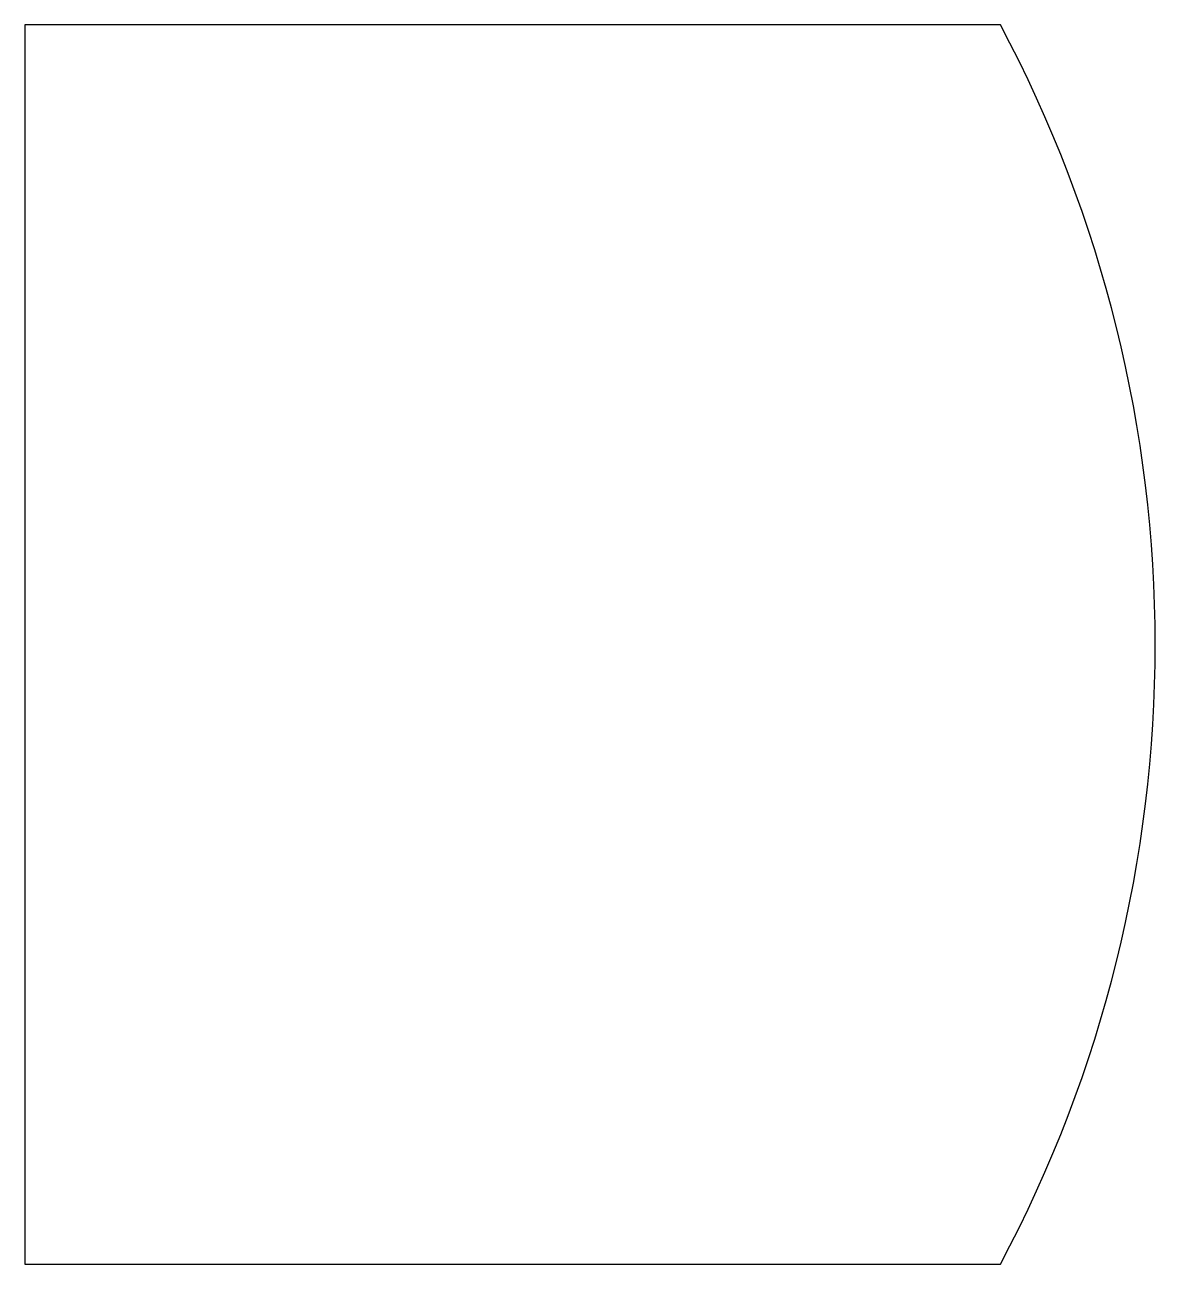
# Model space of a CAD drawing. Header units: millimetres. Extents: x 0 to 7.3, y 0 to 8.
import ezdxf

# ---------------------------------------------------------------- set-up
doc = ezdxf.new("R2010")
doc.units = ezdxf.units.MM
doc.layers.get('0').update_dxf_attribs({"lineweight": 25, "true_color": 0xffffff})

msp = doc.modelspace()

# ---------------------------------------------------------------- linework, layer by layer
for p, q in [((6.3, 8), (0, 8)), ((0, 8), (0, 0)), ((0, 0), (6.3, 0))]:
    msp.add_line(p, q)
msp.add_arc((-1.2, 4), 8.5, 331.92751, 28.07249)

doc.saveas('drawing.dxf')
